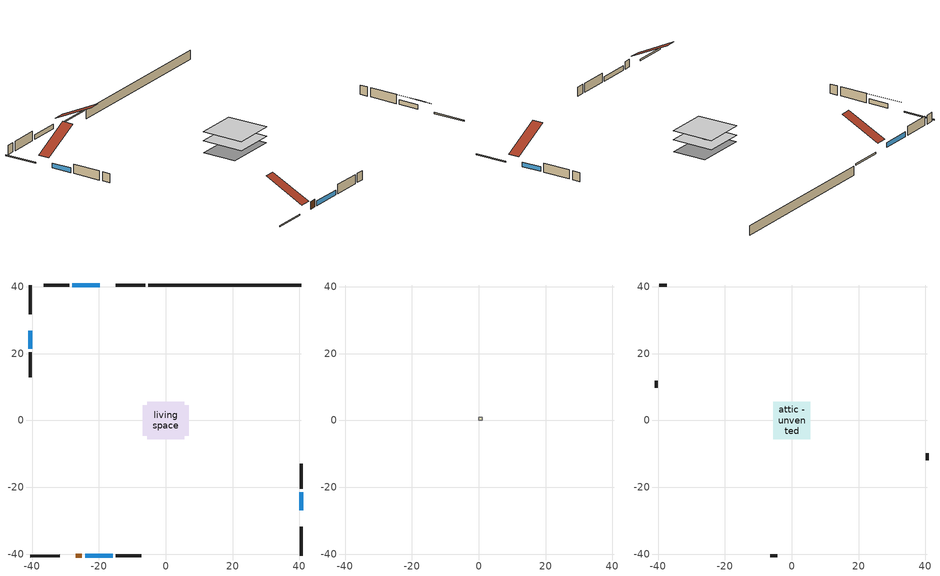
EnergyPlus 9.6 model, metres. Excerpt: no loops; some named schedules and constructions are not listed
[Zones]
living space
 floor adiabatic (AdiabaticFloorConstruction): -5.6,-5.6 -5.6,5.6 5.6,5.6 5.6,-5.6 z0.3
 floor foundation (Slab1 construction): -6.86,-4.57 -6.86,4.57 6.86,4.57 6.86,-4.57 z-2.13
 wall outside (RimJoist1 construction 1): -6.12,40.53 -14.93,40.53 z0.3:0.61
 wall outside (RimJoist1 construction 3): -40.53,-40.53 -31.72,-40.53 z0.3:0.61
 wall outside (RimJoist1 construction): -40.53,40.53 -40.53,31.72 z0.3:0.61
 wall outside (RimJoist1 construction 2): 40.53,-40.53 40.53,-31.72 z0.3:0.61
 wall outside (AdiabaticWallConstruction 1): -26.9,-40.53 -25.07,-40.53 z0.3:2.34
 wall outside (AdiabaticWallConstruction): -19.75,40.53 -27.98,40.53 / 40.53,-26.9 40.53,-21.41 / -24.14,-40.53 -15.91,-40.53 / -40.53,26.9 -40.53,21.41 z0.3:1.52
 wall outside (Wall1 construction): -28.91,40.53 -36.53,40.53 / -14.99,-40.53 -7.37,-40.53 / -40.53,20.49 -40.53,12.87 / 40.53,-20.49 40.53,-12.87 z0.3:2.74
 wall foundation (FoundationWall1 construction): 40.53,40.53 -5.19,40.53 z-2.13:0.3
 window (WindowConstruction): -19.75,40.53 -27.98,40.53 z0.3:1.52
 window (WindowConstruction 1): 40.53,-26.9 40.53,-21.41 z0.3:1.52
 window (WindowConstruction 2): -24.14,-40.53 -15.91,-40.53 z0.3:1.52
 window (WindowConstruction 3): -40.53,26.9 -40.53,21.41 z0.3:1.52
 door (Door): -26.9,-40.53 -25.07,-40.53 z0.3:2.34
 ceiling adiabatic (AdiabaticFloorConstruction 1): 5.6,-5.6 5.6,5.6 -5.6,5.6 -5.6,-5.6 z0.3
central ac and furnace airloop ret air zone
 floor adiabatic (AdiabaticConst): 0,0 0,1 1,1 1,0 z0
 wall adiabatic (AdiabaticConst): 0,1 0,0 1,0 1,1 0,1 z0:1
 ceiling adiabatic (AdiabaticConst): 1,0 1,1 0,1 0,0 z1
attic - unvented
 floor to living space (FrameFloor1 construction Reversed): -5.6,-5.6 -5.6,5.6 5.6,5.6 5.6,-5.6 z2.74
 wall outside (Wall2 construction): -37.46,40.53 -39.6,40.53 / -6.44,-40.53 -4.29,-40.53 / -40.53,11.94 -40.53,9.79 / 40.53,-11.94 40.53,-9.79 z0.3:2.74
 roof outside (Roof1 construction): -18.82,40.53,2.74 -18.82,29.94,8.04 -15.86,29.94,8.04 -15.86,40.53,2.74; -27.83,-40.53,2.74 -27.83,-29.94,8.04 -30.79,-29.94,8.04 -30.79,-40.53,2.74; -40.53,27.83,2.74 -29.94,27.83,8.04 -29.94,30.79,8.04 -40.53,30.79,2.74; 40.53,-27.83,2.74 29.94,-27.83,8.04 29.94,-30.79,8.04 40.53,-30.79,2.74
[Schedule:Day:Interval]
lighting schedule allday1: No, 01:00, 0.123751, 02:00, 0.0742506, 04:00, 0.0495004, 05:00, 0.0550333, 06:00, 0.151005, 07:00, 0.354518, 08:00, 0.448634, 09:00, 0.476771, 10:00, 0.490088, 11:00, 0.476763, 12:00, 0.458301, 13:00, 0.444976, 14:00, 0.441055, 15:00, 0.447927, 16:00, 0.48986, 17:00, 0.601585, 18:00, 0.797807, 19:00, 0.978646, 20:00, 0.990805, 21:00, 0.822578, 22:00, 0.620621, 23:00, 0.536431, 24:00, 0.249225
lighting schedule allday2: No, 01:00, 0.123751, 02:00, 0.0742506, 04:00, 0.0495004, 05:00, 0.0547503, 06:00, 0.149594, 07:00, 0.351204, 08:00, 0.44444, 09:00, 0.470027, 10:00, 0.480931, 11:00, 0.467731, 12:00, 0.449442, 13:00, 0.436241, 14:00, 0.432357, 15:00, 0.435458, 16:00, 0.457541, 17:00, 0.526174, 18:00, 0.674382, 19:00, 0.867815, 20:00, 0.979613, 21:00, 0.912905, 22:00, 0.727145, 23:00, 0.638088, 24:00, 0.249225
lighting schedule allday3: No, 01:00, 0.123751, 02:00, 0.0742506, 04:00, 0.0495004, 05:00, 0.0539769, 06:00, 0.145737, 07:00, 0.342151, 08:00, 0.432984, 09:00, 0.451822, 10:00, 0.456356, 11:00, 0.443495, 12:00, 0.425678, 13:00, 0.412817, 14:00, 0.409033, 15:00, 0.410444, 16:00, 0.422423, 17:00, 0.463778, 18:00, 0.567207, 19:00, 0.736351, 20:00, 0.89541, 21:00, 0.928337, 22:00, 0.807462, 23:00, 0.499769, 24:00, 0.249225
lighting schedule allday4: No, 01:00, 0.123751, 02:00, 0.0742506, 04:00, 0.0495004, 05:00, 0.0529206, 06:00, 0.14047, 07:00, 0.329784, 08:00, 0.417334, 09:00, 0.427474, 10:00, 0.423826, 11:00, 0.411431, 12:00, 0.394257, 13:00, 0.381861, 14:00, 0.378214, 15:00, 0.377995, 16:00, 0.379305, 17:00, 0.386076, 18:00, 0.412203, 19:00, 0.483741, 20:00, 0.618803, 21:00, 0.782651, 22:00, 0.880006, 23:00, 0.59731, 24:00, 0.249225
lighting schedule allday5: No, 01:00, 0.123751, 02:00, 0.0742506, 04:00, 0.0495004, 05:00, 0.0518642, 06:00, 0.135202, 07:00, 0.317417, 08:00, 0.401684, 09:00, 0.403727, 10:00, 0.392499, 11:00, 0.380568, 12:00, 0.364039, 13:00, 0.352108, 14:00, 0.348597, 15:00, 0.348344, 16:00, 0.349185, 17:00, 0.353494, 18:00, 0.37052, 19:00, 0.419884, 20:00, 0.522801, 21:00, 0.670504, 22:00, 0.799058, 23:00, 0.582332, 24:00, 0.249225
lighting schedule allday6: No, 01:00, 0.123751, 02:00, 0.0742506, 04:00, 0.0495004, 05:00, 0.0510908, 06:00, 0.131346, 07:00, 0.308364, 08:00, 0.390227, 09:00, 0.386724, 10:00, 0.370329, 11:00, 0.358738, 12:00, 0.34268, 13:00, 0.33109, 14:00, 0.327679, 15:00, 0.327431, 16:00, 0.328169, 17:00, 0.3317, 18:00, 0.345176, 19:00, 0.384002, 20:00, 0.467137, 21:00, 0.595227, 22:00, 0.726082, 23:00, 0.557461, 24:00, 0.249225
lighting schedule allday7: No, 01:00, 0.123751, 02:00, 0.0742506, 04:00, 0.0495004, 05:00, 0.0508078, 06:00, 0.129935, 07:00, 0.30505, 08:00, 0.386033, 09:00, 0.380581, 10:00, 0.362375, 11:00, 0.350909, 12:00, 0.335023, 13:00, 0.323557, 14:00, 0.320183, 15:00, 0.319942, 16:00, 0.320696, 17:00, 0.324296, 18:00, 0.337983, 19:00, 0.377272, 20:00, 0.461059, 21:00, 0.589559, 22:00, 0.71999, 23:00, 0.553959, 24:00, 0.249225
lighting schedule allday8: No, 01:00, 0.123751, 02:00, 0.0742506, 04:00, 0.0495004, 05:00, 0.0510908, 06:00, 0.131346, 07:00, 0.308364, 08:00, 0.390227, 09:00, 0.386724, 10:00, 0.370329, 11:00, 0.358738, 12:00, 0.34268, 13:00, 0.33109, 14:00, 0.327679, 15:00, 0.327463, 16:00, 0.328508, 17:00, 0.333671, 18:00, 0.353343, 19:00, 0.408235, 20:00, 0.517996, 21:00, 0.667796, 22:00, 0.788015, 23:00, 0.571055, 24:00, 0.249225
lighting schedule allday9: No, 01:00, 0.123751, 02:00, 0.0742506, 04:00, 0.0495004, 05:00, 0.0518642, 06:00, 0.135202, 07:00, 0.317417, 08:00, 0.401684, 09:00, 0.403727, 10:00, 0.392499, 11:00, 0.380568, 12:00, 0.364039, 13:00, 0.352108, 14:00, 0.348597, 15:00, 0.34858, 16:00, 0.351275, 17:00, 0.363405, 18:00, 0.404274, 19:00, 0.501103, 20:00, 0.656115, 21:00, 0.806081, 22:00, 0.850995, 23:00, 0.561051, 24:00, 0.249225
lighting schedule allday10: No, 01:00, 0.123751, 02:00, 0.0742506, 04:00, 0.0495004, 05:00, 0.0529206, 06:00, 0.14047, 07:00, 0.329784, 08:00, 0.417334, 09:00, 0.427474, 10:00, 0.423826, 11:00, 0.411431, 12:00, 0.394257, 13:00, 0.381861, 14:00, 0.378214, 15:00, 0.378919, 16:00, 0.386741, 17:00, 0.41682, 18:00, 0.500557, 19:00, 0.655466, 20:00, 0.829225, 21:00, 0.905334, 22:00, 0.820928, 23:00, 0.509707, 24:00, 0.249225
lighting schedule allday11: No, 01:00, 0.123751, 02:00, 0.0742506, 04:00, 0.0495004, 05:00, 0.0539769, 06:00, 0.145737, 07:00, 0.342151, 08:00, 0.432984, 09:00, 0.451822, 10:00, 0.456356, 11:00, 0.443495, 12:00, 0.425678, 13:00, 0.412817, 14:00, 0.409033, 15:00, 0.421324, 16:00, 0.481818, 17:00, 0.61218, 18:00, 0.804217, 19:00, 0.945912, 20:00, 0.918658, 21:00, 0.747013, 22:00, 0.56552, 23:00, 0.493046, 24:00, 0.249225
lighting schedule allday12: No, 01:00, 0.123751, 02:00, 0.0742506, 04:00, 0.0495004, 05:00, 0.0547503, 06:00, 0.149594, 07:00, 0.351204, 08:00, 0.44444, 09:00, 0.470027, 10:00, 0.480931, 11:00, 0.467731, 12:00, 0.449442, 13:00, 0.436241, 14:00, 0.432357, 15:00, 0.445561, 16:00, 0.513103, 17:00, 0.660674, 18:00, 0.869445, 19:00, 1, 20:00, 0.932675, 21:00, 0.731582, 22:00, 0.553643, 23:00, 0.488328, 24:00, 0.249225
Schedule Day 14; Schedule Day 7; Schedule Day 10; Schedule Day 9; Schedule Day 12; Schedule Day 15; Schedule Day 16; Schedule Day 3; Schedule Day 4: No, 24:00, 0
clothes dryer allday1: No, 01:00, 0.123457, 02:00, 0.0740741, 03:00, 0.0493827, 04:00, 0.0246914, 05:00, 0.0493827, 06:00, 0.0740741, 07:00, 0.197531, 08:00, 0.395062, 09:00, 0.592593, 10:00, 0.839506, 11:00, 0.962963, 12:00, 1, 13:00, 0.91358, 14:00, 0.82716, 15:00, 0.703704, 16:00, 0.753086, 17:00, 0.679012, 18:00, 0.666667, 20:00, 0.62963, 21:00, 0.641975, 22:00, 0.666667, 23:00, 0.54321, 24:00, 0.296296
cooking range allday1; cooking range allday12: No, 02:00, 0.0466667, 04:00, 0.0266667, 05:00, 0.0466667, 06:00, 0.0733333, 07:00, 0.166667, 08:00, 0.28, 09:00, 0.306667, 10:00, 0.32, 11:00, 0.28, 12:00, 0.333333, 13:00, 0.38, 14:00, 0.306667, 15:00, 0.38, 16:00, 0.293333, 17:00, 0.613333, 18:00, 1, 19:00, 0.78, 20:00, 0.4, 21:00, 0.233333, 22:00, 0.166667, 23:00, 0.106667, 24:00, 0.0733333
cooking range allday3; cooking range allday5: No, 02:00, 0.0421574, 04:00, 0.0240899, 05:00, 0.0421574, 06:00, 0.0662473, 07:00, 0.150562, 08:00, 0.252944, 09:00, 0.277034, 10:00, 0.289079, 11:00, 0.252944, 12:00, 0.301124, 13:00, 0.343282, 14:00, 0.277034, 15:00, 0.343282, 16:00, 0.264989, 17:00, 0.554069, 18:00, 0.903373, 19:00, 0.704631, 20:00, 0.361349, 21:00, 0.210787, 22:00, 0.150562, 23:00, 0.0963598, 24:00, 0.0662473
cooking range allday4: No, 02:00, 0.0419872, 04:00, 0.0239927, 05:00, 0.0419872, 06:00, 0.0659799, 07:00, 0.149954, 08:00, 0.251923, 09:00, 0.275916, 10:00, 0.287912, 11:00, 0.251923, 12:00, 0.299909, 13:00, 0.341896, 14:00, 0.275916, 15:00, 0.341896, 16:00, 0.26392, 17:00, 0.551832, 18:00, 0.899727, 19:00, 0.701787, 20:00, 0.359891, 21:00, 0.209936, 22:00, 0.149954, 23:00, 0.0959708, 24:00, 0.0659799
cooking range allday6; cooking range allday9: No, 02:00, 0.0378608, 04:00, 0.0216348, 05:00, 0.0378608, 06:00, 0.0594956, 07:00, 0.135217, 08:00, 0.227165, 09:00, 0.2488, 10:00, 0.259617, 11:00, 0.227165, 12:00, 0.270435, 13:00, 0.308295, 14:00, 0.2488, 15:00, 0.308295, 16:00, 0.237982, 17:00, 0.4976, 18:00, 0.811304, 19:00, 0.632817, 20:00, 0.324521, 21:00, 0.189304, 22:00, 0.135217, 23:00, 0.086539, 24:00, 0.0594956
cooking range allday7: No, 02:00, 0.0381161, 04:00, 0.0217806, 05:00, 0.0381161, 06:00, 0.0598967, 07:00, 0.136129, 08:00, 0.228696, 09:00, 0.250477, 10:00, 0.261367, 11:00, 0.228696, 12:00, 0.272258, 13:00, 0.310374, 14:00, 0.250477, 15:00, 0.310374, 16:00, 0.239587, 17:00, 0.500954, 18:00, 0.816773, 19:00, 0.637083, 20:00, 0.326709, 21:00, 0.19058, 22:00, 0.136129, 23:00, 0.0871225, 24:00, 0.0598967
cooking range allday10: No, 02:00, 0.0461562, 04:00, 0.026375, 05:00, 0.0461562, 06:00, 0.0725311, 07:00, 0.164844, 08:00, 0.276937, 09:00, 0.303312, 10:00, 0.3165, 11:00, 0.276937, 12:00, 0.329687, 13:00, 0.375843, 14:00, 0.303312, 15:00, 0.375843, 16:00, 0.290125, 17:00, 0.606624, 18:00, 0.989061, 19:00, 0.771468, 20:00, 0.395624, 21:00, 0.230781, 22:00, 0.164844, 23:00, 0.1055, 24:00, 0.0725311
fridge allday1; fridge allday12: No, 01:00, 0.610949, 02:00, 0.595675, 03:00, 0.580401, 04:00, 0.565128, 06:00, 0.549854, 07:00, 0.580401, 08:00, 0.610949, 10:00, 0.626223, 12:00, 0.610949, 15:00, 0.641496, 16:00, 0.626223, 17:00, 0.672044, 18:00, 0.733139, 19:00, 0.763686, 20:00, 0.733139, 21:00, 0.717865, 22:00, 0.702591, 23:00, 0.672044, 24:00, 0.626223
fridge allday2: No, 01:00, 0.609489, 02:00, 0.594252, 03:00, 0.579015, 04:00, 0.563777, 06:00, 0.54854, 07:00, 0.579015, 08:00, 0.609489, 10:00, 0.624726, 12:00, 0.609489, 15:00, 0.639964, 16:00, 0.624726, 17:00, 0.670438, 18:00, 0.731387, 19:00, 0.761861, 20:00, 0.731387, 21:00, 0.71615, 22:00, 0.700912, 23:00, 0.670438, 24:00, 0.624726
fridge allday3: No, 01:00, 0.791241, 02:00, 0.77146, 03:00, 0.751679, 04:00, 0.731898, 06:00, 0.712117, 07:00, 0.751679, 08:00, 0.791241, 10:00, 0.811022, 12:00, 0.791241, 15:00, 0.830803, 16:00, 0.811022, 17:00, 0.870365, 18:00, 0.949489, 19:00, 0.989051, 20:00, 0.949489, 21:00, 0.929708, 22:00, 0.909927, 23:00, 0.870365, 24:00, 0.811022
fridge allday6: No, 01:00, 0.8, 02:00, 0.78, 03:00, 0.76, 04:00, 0.74, 06:00, 0.72, 07:00, 0.76, 08:00, 0.8, 10:00, 0.82, 12:00, 0.8, 15:00, 0.84, 16:00, 0.82, 17:00, 0.88, 18:00, 0.96, 19:00, 1, 20:00, 0.96, 21:00, 0.94, 22:00, 0.92, 23:00, 0.88, 24:00, 0.82
fridge allday10: No, 01:00, 0.679562, 02:00, 0.662573, 03:00, 0.645584, 04:00, 0.628595, 06:00, 0.611606, 07:00, 0.645584, 08:00, 0.679562, 10:00, 0.696551, 12:00, 0.679562, 15:00, 0.71354, 16:00, 0.696551, 17:00, 0.747518, 18:00, 0.815474, 19:00, 0.849453, 20:00, 0.815474, 21:00, 0.798485, 22:00, 0.781496, 23:00, 0.747518, 24:00, 0.696551
fridge allday11: No, 01:00, 0.675182, 02:00, 0.658303, 03:00, 0.641423, 04:00, 0.624544, 06:00, 0.607664, 07:00, 0.641423, 08:00, 0.675182, 10:00, 0.692062, 12:00, 0.675182, 15:00, 0.708942, 16:00, 0.692062, 17:00, 0.742701, 18:00, 0.810219, 19:00, 0.843978, 20:00, 0.810219, 21:00, 0.793339, 22:00, 0.77646, 23:00, 0.742701, 24:00, 0.692062
misc plug loads schedule allday1; misc plug loads schedule allday12: No, 01:00, 0.655649, 02:00, 0.618183, 03:00, 0.599451, 04:00, 0.580718, 05:00, 0.599451, 06:00, 0.618183, 07:00, 0.693115, 08:00, 0.786779, 11:00, 0.805512, 12:00, 0.824245, 14:00, 0.842977, 15:00, 0.824245, 16:00, 0.86171, 17:00, 0.899176, 18:00, 0.974107, 19:00, 0.99284, 20:00, 0.936642, 21:00, 0.880443, 22:00, 0.842977, 23:00, 0.749313, 24:00, 0.674382
misc plug loads schedule allday2: No, 01:00, 0.660377, 02:00, 0.622642, 03:00, 0.603774, 04:00, 0.584906, 05:00, 0.603774, 06:00, 0.622642, 07:00, 0.698113, 08:00, 0.792453, 11:00, 0.811321, 12:00, 0.830189, 14:00, 0.849057, 15:00, 0.830189, 16:00, 0.867925, 17:00, 0.90566, 18:00, 0.981132, 19:00, 1, 20:00, 0.943396, 21:00, 0.886792, 22:00, 0.849057, 23:00, 0.754717, 24:00, 0.679245
misc plug loads schedule allday3; misc plug loads schedule allday5: No, 01:00, 0.521682, 02:00, 0.491872, 03:00, 0.476967, 04:00, 0.462062, 05:00, 0.476967, 06:00, 0.491872, 07:00, 0.551493, 08:00, 0.626019, 11:00, 0.640924, 12:00, 0.655829, 14:00, 0.670734, 15:00, 0.655829, 16:00, 0.68564, 17:00, 0.71545, 18:00, 0.775071, 19:00, 0.789976, 20:00, 0.745261, 21:00, 0.700545, 22:00, 0.670734, 23:00, 0.596208, 24:00, 0.536588
misc plug loads schedule allday4: No, 01:00, 0.519581, 02:00, 0.489891, 03:00, 0.475045, 04:00, 0.4602, 05:00, 0.475045, 06:00, 0.489891, 07:00, 0.549271, 08:00, 0.623497, 11:00, 0.638342, 12:00, 0.653187, 14:00, 0.668033, 15:00, 0.653187, 16:00, 0.682878, 17:00, 0.712568, 18:00, 0.771949, 19:00, 0.786794, 20:00, 0.742258, 21:00, 0.697723, 22:00, 0.668033, 23:00, 0.593807, 24:00, 0.534426
misc plug loads schedule allday6; misc plug loads schedule allday9: No, 01:00, 0.434473, 02:00, 0.409646, 03:00, 0.397232, 04:00, 0.384819, 05:00, 0.397232, 06:00, 0.409646, 07:00, 0.4593, 08:00, 0.521367, 11:00, 0.533781, 12:00, 0.546194, 14:00, 0.558608, 15:00, 0.546194, 16:00, 0.571021, 17:00, 0.595848, 18:00, 0.645502, 19:00, 0.657916, 20:00, 0.620675, 21:00, 0.583435, 22:00, 0.558608, 23:00, 0.49654, 24:00, 0.446886
misc plug loads schedule allday7: No, 01:00, 0.43132, 02:00, 0.406674, 03:00, 0.39435, 04:00, 0.382027, 05:00, 0.39435, 06:00, 0.406674, 07:00, 0.455967, 08:00, 0.517585, 11:00, 0.529908, 12:00, 0.542231, 14:00, 0.554555, 15:00, 0.542231, 16:00, 0.566878, 17:00, 0.591525, 18:00, 0.640819, 19:00, 0.653142, 20:00, 0.616172, 21:00, 0.579202, 22:00, 0.554555, 23:00, 0.492938, 24:00, 0.443644
misc plug loads schedule allday10: No, 01:00, 0.520106, 02:00, 0.490386, 03:00, 0.475526, 04:00, 0.460666, 05:00, 0.475526, 06:00, 0.490386, 07:00, 0.549827, 08:00, 0.624128, 11:00, 0.638988, 12:00, 0.653848, 14:00, 0.668708, 15:00, 0.653848, 16:00, 0.683568, 17:00, 0.713289, 18:00, 0.772729, 19:00, 0.787589, 20:00, 0.743009, 21:00, 0.698428, 22:00, 0.668708, 23:00, 0.594407, 24:00, 0.534966
misc plug loads schedule allday11: No, 01:00, 0.51853, 02:00, 0.4889, 03:00, 0.474085, 04:00, 0.45927, 05:00, 0.474085, 06:00, 0.4889, 07:00, 0.54816, 08:00, 0.622236, 11:00, 0.637051, 12:00, 0.651867, 14:00, 0.666682, 15:00, 0.651867, 16:00, 0.681497, 17:00, 0.711127, 18:00, 0.770388, 19:00, 0.785203, 20:00, 0.740757, 21:00, 0.696312, 22:00, 0.666682, 23:00, 0.592606, 24:00, 0.533345
misc tv schedule weekday1: No, 01:00, 0.101928, 02:00, 0.0495868, 03:00, 0.0247934, 04:00, 0.0192837, 05:00, 0.030303, 06:00, 0.0495868, 07:00, 0.0798898, 08:00, 0.110193, 09:00, 0.134986, 10:00, 0.15978, 11:00, 0.179063, 12:00, 0.198347, 13:00, 0.209366, 14:00, 0.236915, 15:00, 0.250689, 16:00, 0.280992, 17:00, 0.349862, 18:00, 0.429752, 19:00, 0.578512, 20:00, 0.809917, 21:00, 1, 22:00, 0.947658, 23:00, 0.573003, 24:00, 0.247934
exterior lighting schedule weekend11: No, 02:00, 0.343994, 04:00, 0.336516, 05:00, 0.343994, 06:00, 0.336516, 07:00, 0.329037, 08:00, 0.306603, 09:00, 0.269212, 10:00, 0.224344, 11:00, 0.179475, 12:00, 0.11965, 13:00, 0.0897375, 15:00, 0.0822593, 16:00, 0.0897375, 17:00, 0.142084, 18:00, 0.284169, 19:00, 0.35895, 20:00, 0.448687, 21:00, 0.620684, 22:00, 0.732856, 23:00, 0.63564, 24:00, 0.441209
exterior lighting schedule weekend12: No, 02:00, 0.434959, 04:00, 0.425503, 05:00, 0.434959, 06:00, 0.425503, 07:00, 0.416047, 08:00, 0.38768, 09:00, 0.340402, 10:00, 0.283669, 11:00, 0.226935, 12:00, 0.15129, 13:00, 0.113467, 15:00, 0.104012, 16:00, 0.113467, 17:00, 0.179657, 18:00, 0.359314, 19:00, 0.45387, 20:00, 0.567337, 21:00, 0.784816, 22:00, 0.926651, 23:00, 0.803728, 24:00, 0.557882
exterior lighting schedule weekend2: No, 02:00, 0.438095, 04:00, 0.428571, 05:00, 0.438095, 06:00, 0.428571, 07:00, 0.419048, 08:00, 0.390476, 09:00, 0.342857, 10:00, 0.285714, 11:00, 0.228571, 12:00, 0.152381, 13:00, 0.114286, 15:00, 0.104762, 16:00, 0.114286, 17:00, 0.180952, 18:00, 0.361905, 19:00, 0.457143, 20:00, 0.571429, 21:00, 0.790476, 22:00, 0.933333, 23:00, 0.809524, 24:00, 0.561905
exterior lighting schedule weekend3; exterior lighting schedule weekend5: No, 02:00, 0.346085, 04:00, 0.338561, 05:00, 0.346085, 06:00, 0.338561, 07:00, 0.331038, 08:00, 0.308467, 09:00, 0.270849, 10:00, 0.225707, 11:00, 0.180566, 12:00, 0.120377, 13:00, 0.090283, 15:00, 0.0827594, 16:00, 0.090283, 17:00, 0.142948, 18:00, 0.285896, 19:00, 0.361132, 20:00, 0.451415, 21:00, 0.624457, 22:00, 0.737311, 23:00, 0.639504, 24:00, 0.443891
exterior lighting schedule weekend4: No, 02:00, 0.344691, 04:00, 0.337197, 05:00, 0.344691, 06:00, 0.337197, 07:00, 0.329704, 08:00, 0.307224, 09:00, 0.269758, 10:00, 0.224798, 11:00, 0.179839, 12:00, 0.119892, 13:00, 0.0899193, 15:00, 0.082426, 16:00, 0.0899193, 17:00, 0.142372, 18:00, 0.284744, 19:00, 0.359677, 20:00, 0.449597, 21:00, 0.621942, 22:00, 0.734341, 23:00, 0.636928, 24:00, 0.442103
exterior lighting schedule weekend6; exterior lighting schedule weekend9: No, 02:00, 0.28823, 04:00, 0.281964, 05:00, 0.28823, 06:00, 0.281964, 07:00, 0.275698, 08:00, 0.2569, 09:00, 0.225571, 10:00, 0.187976, 11:00, 0.150381, 12:00, 0.100254, 13:00, 0.0751904, 15:00, 0.0689245, 16:00, 0.0751904, 17:00, 0.119051, 18:00, 0.238103, 19:00, 0.300761, 20:00, 0.375952, 21:00, 0.520067, 22:00, 0.614055, 23:00, 0.532598, 24:00, 0.369686
exterior lighting schedule weekend7: No, 02:00, 0.286139, 04:00, 0.279918, 05:00, 0.286139, 06:00, 0.279918, 07:00, 0.273698, 08:00, 0.255037, 09:00, 0.223935, 10:00, 0.186612, 11:00, 0.14929, 12:00, 0.0995265, 13:00, 0.0746448, 15:00, 0.0684244, 16:00, 0.0746448, 17:00, 0.118188, 18:00, 0.236375, 19:00, 0.298579, 20:00, 0.373224, 21:00, 0.516294, 22:00, 0.6096, 23:00, 0.528734, 24:00, 0.367004
natural vent avail schedule day: No, 24:00, 1
trans schedule winter=0.85 summer=0.7 allday1; trans schedule winter=0.85 summer=0.7 allday11: No, 24:00, 0.85
trans schedule winter=0.85 summer=0.7 allday5: No, 24:00, 0.7
[Schedule:Week:Daily]
lighting schedule Week Rule - Jan28-Feb3: lighting schedule allday1, lighting schedule allday1, lighting schedule allday1, lighting schedule allday1, lighting schedule allday2, lighting schedule allday2, lighting schedule allday2, Schedule Day 14, Schedule Day 14, Schedule Day 14, Schedule Day 14, Schedule Day 14
lighting schedule Week Rule - Feb4-Feb24: lighting schedule allday2, lighting schedule allday2, lighting schedule allday2, lighting schedule allday2, lighting schedule allday2, lighting schedule allday2, lighting schedule allday2, Schedule Day 14, Schedule Day 14, Schedule Day 14, Schedule Day 14, Schedule Day 14
lighting schedule Week Rule - Feb25-Mar3: lighting schedule allday2, lighting schedule allday2, lighting schedule allday2, lighting schedule allday2, lighting schedule allday3, lighting schedule allday3, lighting schedule allday3, Schedule Day 14, Schedule Day 14, Schedule Day 14, Schedule Day 14, Schedule Day 14
lighting schedule Week Rule - Mar4-Mar31: lighting schedule allday3, lighting schedule allday3, lighting schedule allday3, lighting schedule allday3, lighting schedule allday3, lighting schedule allday3, lighting schedule allday3, Schedule Day 14, Schedule Day 14, Schedule Day 14, Schedule Day 14, Schedule Day 14
lighting schedule Week Rule - Apr1-Apr28: lighting schedule allday4, lighting schedule allday4, lighting schedule allday4, lighting schedule allday4, lighting schedule allday4, lighting schedule allday4, lighting schedule allday4, Schedule Day 14, Schedule Day 14, Schedule Day 14, Schedule Day 14, Schedule Day 14
lighting schedule Week Rule - Apr29-May5: lighting schedule allday4, lighting schedule allday4, lighting schedule allday5, lighting schedule allday5, lighting schedule allday5, lighting schedule allday5, lighting schedule allday5, Schedule Day 14, Schedule Day 14, Schedule Day 14, Schedule Day 14, Schedule Day 14
lighting schedule Week Rule - May6-May26: lighting schedule allday5, lighting schedule allday5, lighting schedule allday5, lighting schedule allday5, lighting schedule allday5, lighting schedule allday5, lighting schedule allday5, Schedule Day 14, Schedule Day 14, Schedule Day 14, Schedule Day 14, Schedule Day 14
lighting schedule Week Rule - May27-Jun2: lighting schedule allday5, lighting schedule allday5, lighting schedule allday5, lighting schedule allday5, lighting schedule allday5, lighting schedule allday6, lighting schedule allday6, Schedule Day 14, Schedule Day 14, Schedule Day 14, Schedule Day 14, Schedule Day 14
lighting schedule Week Rule - Jun3-Jun30: lighting schedule allday6, lighting schedule allday6, lighting schedule allday6, lighting schedule allday6, lighting schedule allday6, lighting schedule allday6, lighting schedule allday6, Schedule Day 14, Schedule Day 14, Schedule Day 14, Schedule Day 14, Schedule Day 14
lighting schedule Week Rule - Jul1-Jul28: lighting schedule allday7, lighting schedule allday7, lighting schedule allday7, lighting schedule allday7, lighting schedule allday7, lighting schedule allday7, lighting schedule allday7, Schedule Day 14, Schedule Day 14, Schedule Day 14, Schedule Day 14, Schedule Day 14
lighting schedule Week Rule - Jul29-Aug4: lighting schedule allday7, lighting schedule allday7, lighting schedule allday7, lighting schedule allday8, lighting schedule allday8, lighting schedule allday8, lighting schedule allday8, Schedule Day 14, Schedule Day 14, Schedule Day 14, Schedule Day 14, Schedule Day 14
lighting schedule Week Rule - Aug5-Aug25: lighting schedule allday8, lighting schedule allday8, lighting schedule allday8, lighting schedule allday8, lighting schedule allday8, lighting schedule allday8, lighting schedule allday8, Schedule Day 14, Schedule Day 14, Schedule Day 14, Schedule Day 14, Schedule Day 14
lighting schedule Week Rule - Aug26-Sep1: lighting schedule allday8, lighting schedule allday8, lighting schedule allday8, lighting schedule allday8, lighting schedule allday8, lighting schedule allday8, lighting schedule allday9, Schedule Day 14, Schedule Day 14, Schedule Day 14, Schedule Day 14, Schedule Day 14
lighting schedule Week Rule - Sep2-Sep29: lighting schedule allday9, lighting schedule allday9, lighting schedule allday9, lighting schedule allday9, lighting schedule allday9, lighting schedule allday9, lighting schedule allday9, Schedule Day 14, Schedule Day 14, Schedule Day 14, Schedule Day 14, Schedule Day 14
lighting schedule Week Rule - Sep30-Oct6: lighting schedule allday9, lighting schedule allday10, lighting schedule allday10, lighting schedule allday10, lighting schedule allday10, lighting schedule allday10, lighting schedule allday10, Schedule Day 14, Schedule Day 14, Schedule Day 14, Schedule Day 14, Schedule Day 14
lighting schedule Week Rule - Oct7-Oct27: lighting schedule allday10, lighting schedule allday10, lighting schedule allday10, lighting schedule allday10, lighting schedule allday10, lighting schedule allday10, lighting schedule allday10, Schedule Day 14, Schedule Day 14, Schedule Day 14, Schedule Day 14, Schedule Day 14
lighting schedule Week Rule - Oct28-Nov3: lighting schedule allday10, lighting schedule allday10, lighting schedule allday10, lighting schedule allday10, lighting schedule allday11, lighting schedule allday11, lighting schedule allday11, Schedule Day 14, Schedule Day 14, Schedule Day 14, Schedule Day 14, Schedule Day 14
lighting schedule Week Rule - Nov4-Nov24: lighting schedule allday11, lighting schedule allday11, lighting schedule allday11, lighting schedule allday11, lighting schedule allday11, lighting schedule allday11, lighting schedule allday11, Schedule Day 14, Schedule Day 14, Schedule Day 14, Schedule Day 14, Schedule Day 14
lighting schedule Week Rule - Nov25-Dec1: lighting schedule allday11, lighting schedule allday11, lighting schedule allday11, lighting schedule allday11, lighting schedule allday11, lighting schedule allday11, lighting schedule allday12, Schedule Day 14, Schedule Day 14, Schedule Day 14, Schedule Day 14, Schedule Day 14
lighting schedule Week Rule - Dec2-Dec31: lighting schedule allday12, lighting schedule allday12, lighting schedule allday12, lighting schedule allday12, lighting schedule allday12, lighting schedule allday12, lighting schedule allday12, Schedule Day 14, Schedule Day 14, Schedule Day 14, Schedule Day 14, Schedule Day 14
clothes dryer Week Rule - Jan1-Dec31: clothes dryer allday1, clothes dryer allday1, clothes dryer allday1, clothes dryer allday1, clothes dryer allday1, clothes dryer allday1, clothes dryer allday1, Schedule Day 7, Schedule Day 7, Schedule Day 7, Schedule Day 7, Schedule Day 7
cooking range Week Rule - Jan1-Feb24: cooking range allday1, cooking range allday1, cooking range allday1, cooking range allday1, cooking range allday1, cooking range allday1, cooking range allday1, Schedule Day 10, Schedule Day 10, Schedule Day 10, Schedule Day 10, Schedule Day 10
cooking range Week Rule - Feb25-Mar3: cooking range allday1, cooking range allday1, cooking range allday1, cooking range allday1, cooking range allday3, cooking range allday3, cooking range allday3, Schedule Day 10, Schedule Day 10, Schedule Day 10, Schedule Day 10, Schedule Day 10
cooking range Week Rule - Mar4-Mar31: cooking range allday3, cooking range allday3, cooking range allday3, cooking range allday3, cooking range allday3, cooking range allday3, cooking range allday3, Schedule Day 10, Schedule Day 10, Schedule Day 10, Schedule Day 10, Schedule Day 10
cooking range Week Rule - Apr1-Apr28: cooking range allday4, cooking range allday4, cooking range allday4, cooking range allday4, cooking range allday4, cooking range allday4, cooking range allday4, Schedule Day 10, Schedule Day 10, Schedule Day 10, Schedule Day 10, Schedule Day 10
cooking range Week Rule - Apr29-May5: cooking range allday4, cooking range allday4, cooking range allday5, cooking range allday5, cooking range allday5, cooking range allday5, cooking range allday5, Schedule Day 10, Schedule Day 10, Schedule Day 10, Schedule Day 10, Schedule Day 10
cooking range Week Rule - May6-May26: cooking range allday5, cooking range allday5, cooking range allday5, cooking range allday5, cooking range allday5, cooking range allday5, cooking range allday5, Schedule Day 10, Schedule Day 10, Schedule Day 10, Schedule Day 10, Schedule Day 10
cooking range Week Rule - May27-Jun2: cooking range allday5, cooking range allday5, cooking range allday5, cooking range allday5, cooking range allday5, cooking range allday6, cooking range allday6, Schedule Day 10, Schedule Day 10, Schedule Day 10, Schedule Day 10, Schedule Day 10
cooking range Week Rule - Jun3-Jun30: cooking range allday6, cooking range allday6, cooking range allday6, cooking range allday6, cooking range allday6, cooking range allday6, cooking range allday6, Schedule Day 10, Schedule Day 10, Schedule Day 10, Schedule Day 10, Schedule Day 10
cooking range Week Rule - Jul1-Aug25: cooking range allday7, cooking range allday7, cooking range allday7, cooking range allday7, cooking range allday7, cooking range allday7, cooking range allday7, Schedule Day 10, Schedule Day 10, Schedule Day 10, Schedule Day 10, Schedule Day 10
cooking range Week Rule - Aug26-Sep1: cooking range allday7, cooking range allday7, cooking range allday7, cooking range allday7, cooking range allday7, cooking range allday7, cooking range allday9, Schedule Day 10, Schedule Day 10, Schedule Day 10, Schedule Day 10, Schedule Day 10
cooking range Week Rule - Sep2-Sep29: cooking range allday9, cooking range allday9, cooking range allday9, cooking range allday9, cooking range allday9, cooking range allday9, cooking range allday9, Schedule Day 10, Schedule Day 10, Schedule Day 10, Schedule Day 10, Schedule Day 10
cooking range Week Rule - Sep30-Oct6: cooking range allday9, cooking range allday10, cooking range allday10, cooking range allday10, cooking range allday10, cooking range allday10, cooking range allday10, Schedule Day 10, Schedule Day 10, Schedule Day 10, Schedule Day 10, Schedule Day 10
cooking range Week Rule - Oct7-Nov24: cooking range allday10, cooking range allday10, cooking range allday10, cooking range allday10, cooking range allday10, cooking range allday10, cooking range allday10, Schedule Day 10, Schedule Day 10, Schedule Day 10, Schedule Day 10, Schedule Day 10
cooking range Week Rule - Nov25-Dec1: cooking range allday10, cooking range allday10, cooking range allday10, cooking range allday10, cooking range allday10, cooking range allday10, cooking range allday12, Schedule Day 10, Schedule Day 10, Schedule Day 10, Schedule Day 10, Schedule Day 10
cooking range Week Rule - Dec2-Dec31: cooking range allday12, cooking range allday12, cooking range allday12, cooking range allday12, cooking range allday12, cooking range allday12, cooking range allday12, Schedule Day 10, Schedule Day 10, Schedule Day 10, Schedule Day 10, Schedule Day 10
fridge Week Rule - Jan1-Jan27: fridge allday1, fridge allday1, fridge allday1, fridge allday1, fridge allday1, fridge allday1, fridge allday1, Schedule Day 9, Schedule Day 9, Schedule Day 9, Schedule Day 9, Schedule Day 9
fridge Week Rule - Jan28-Feb3: fridge allday1, fridge allday1, fridge allday1, fridge allday1, fridge allday2, fridge allday2, fridge allday2, Schedule Day 9, Schedule Day 9, Schedule Day 9, Schedule Day 9, Schedule Day 9
fridge Week Rule - Feb4-Feb24: fridge allday2, fridge allday2, fridge allday2, fridge allday2, fridge allday2, fridge allday2, fridge allday2, Schedule Day 9, Schedule Day 9, Schedule Day 9, Schedule Day 9, Schedule Day 9
fridge Week Rule - Feb25-Mar3: fridge allday2, fridge allday2, fridge allday2, fridge allday2, fridge allday3, fridge allday3, fridge allday3, Schedule Day 9, Schedule Day 9, Schedule Day 9, Schedule Day 9, Schedule Day 9
fridge Week Rule - Mar4-May26: fridge allday3, fridge allday3, fridge allday3, fridge allday3, fridge allday3, fridge allday3, fridge allday3, Schedule Day 9, Schedule Day 9, Schedule Day 9, Schedule Day 9, Schedule Day 9
fridge Week Rule - May27-Jun2: fridge allday3, fridge allday3, fridge allday3, fridge allday3, fridge allday3, fridge allday6, fridge allday6, Schedule Day 9, Schedule Day 9, Schedule Day 9, Schedule Day 9, Schedule Day 9
fridge Week Rule - Jun3-Sep29: fridge allday6, fridge allday6, fridge allday6, fridge allday6, fridge allday6, fridge allday6, fridge allday6, Schedule Day 9, Schedule Day 9, Schedule Day 9, Schedule Day 9, Schedule Day 9
fridge Week Rule - Sep30-Oct6: fridge allday6, fridge allday10, fridge allday10, fridge allday10, fridge allday10, fridge allday10, fridge allday10, Schedule Day 9, Schedule Day 9, Schedule Day 9, Schedule Day 9, Schedule Day 9
fridge Week Rule - Oct7-Oct27: fridge allday10, fridge allday10, fridge allday10, fridge allday10, fridge allday10, fridge allday10, fridge allday10, Schedule Day 9, Schedule Day 9, Schedule Day 9, Schedule Day 9, Schedule Day 9
fridge Week Rule - Oct28-Nov3: fridge allday10, fridge allday10, fridge allday10, fridge allday10, fridge allday11, fridge allday11, fridge allday11, Schedule Day 9, Schedule Day 9, Schedule Day 9, Schedule Day 9, Schedule Day 9
fridge Week Rule - Nov4-Nov24: fridge allday11, fridge allday11, fridge allday11, fridge allday11, fridge allday11, fridge allday11, fridge allday11, Schedule Day 9, Schedule Day 9, Schedule Day 9, Schedule Day 9, Schedule Day 9
fridge Week Rule - Nov25-Dec1: fridge allday11, fridge allday11, fridge allday11, fridge allday11, fridge allday11, fridge allday11, fridge allday12, Schedule Day 9, Schedule Day 9, Schedule Day 9, Schedule Day 9, Schedule Day 9
fridge Week Rule - Dec2-Dec31: fridge allday12, fridge allday12, fridge allday12, fridge allday12, fridge allday12, fridge allday12, fridge allday12, Schedule Day 9, Schedule Day 9, Schedule Day 9, Schedule Day 9, Schedule Day 9
misc plug loads schedule Week Rule - Jan1-Jan27: misc plug loads schedule allday1, misc plug loads schedule allday1, misc plug loads schedule allday1, misc plug loads schedule allday1, misc plug loads schedule allday1, misc plug loads schedule allday1, misc plug loads schedule allday1, Schedule Day 12, Schedule Day 12, Schedule Day 12, Schedule Day 12, Schedule Day 12
misc plug loads schedule Week Rule - Jan28-Feb3: misc plug loads schedule allday1, misc plug loads schedule allday1, misc plug loads schedule allday1, misc plug loads schedule allday1, misc plug loads schedule allday2, misc plug loads schedule allday2, misc plug loads schedule allday2, Schedule Day 12, Schedule Day 12, Schedule Day 12, Schedule Day 12, Schedule Day 12
misc plug loads schedule Week Rule - Feb4-Feb24: misc plug loads schedule allday2, misc plug loads schedule allday2, misc plug loads schedule allday2, misc plug loads schedule allday2, misc plug loads schedule allday2, misc plug loads schedule allday2, misc plug loads schedule allday2, Schedule Day 12, Schedule Day 12, Schedule Day 12, Schedule Day 12, Schedule Day 12
misc plug loads schedule Week Rule - Feb25-Mar3: misc plug loads schedule allday2, misc plug loads schedule allday2, misc plug loads schedule allday2, misc plug loads schedule allday2, misc plug loads schedule allday3, misc plug loads schedule allday3, misc plug loads schedule allday3, Schedule Day 12, Schedule Day 12, Schedule Day 12, Schedule Day 12, Schedule Day 12
misc plug loads schedule Week Rule - Mar4-Mar31: misc plug loads schedule allday3, misc plug loads schedule allday3, misc plug loads schedule allday3, misc plug loads schedule allday3, misc plug loads schedule allday3, misc plug loads schedule allday3, misc plug loads schedule allday3, Schedule Day 12, Schedule Day 12, Schedule Day 12, Schedule Day 12, Schedule Day 12
misc plug loads schedule Week Rule - Apr1-Apr28: misc plug loads schedule allday4, misc plug loads schedule allday4, misc plug loads schedule allday4, misc plug loads schedule allday4, misc plug loads schedule allday4, misc plug loads schedule allday4, misc plug loads schedule allday4, Schedule Day 12, Schedule Day 12, Schedule Day 12, Schedule Day 12, Schedule Day 12
misc plug loads schedule Week Rule - Apr29-May5: misc plug loads schedule allday4, misc plug loads schedule allday4, misc plug loads schedule allday5, misc plug loads schedule allday5, misc plug loads schedule allday5, misc plug loads schedule allday5, misc plug loads schedule allday5, Schedule Day 12, Schedule Day 12, Schedule Day 12, Schedule Day 12, Schedule Day 12
misc plug loads schedule Week Rule - May6-May26: misc plug loads schedule allday5, misc plug loads schedule allday5, misc plug loads schedule allday5, misc plug loads schedule allday5, misc plug loads schedule allday5, misc plug loads schedule allday5, misc plug loads schedule allday5, Schedule Day 12, Schedule Day 12, Schedule Day 12, Schedule Day 12, Schedule Day 12
misc plug loads schedule Week Rule - May27-Jun2: misc plug loads schedule allday5, misc plug loads schedule allday5, misc plug loads schedule allday5, misc plug loads schedule allday5, misc plug loads schedule allday5, misc plug loads schedule allday6, misc plug loads schedule allday6, Schedule Day 12, Schedule Day 12, Schedule Day 12, Schedule Day 12, Schedule Day 12
misc plug loads schedule Week Rule - Jun3-Jun30: misc plug loads schedule allday6, misc plug loads schedule allday6, misc plug loads schedule allday6, misc plug loads schedule allday6, misc plug loads schedule allday6, misc plug loads schedule allday6, misc plug loads schedule allday6, Schedule Day 12, Schedule Day 12, Schedule Day 12, Schedule Day 12, Schedule Day 12
misc plug loads schedule Week Rule - Jul1-Aug25: misc plug loads schedule allday7, misc plug loads schedule allday7, misc plug loads schedule allday7, misc plug loads schedule allday7, misc plug loads schedule allday7, misc plug loads schedule allday7, misc plug loads schedule allday7, Schedule Day 12, Schedule Day 12, Schedule Day 12, Schedule Day 12, Schedule Day 12
misc plug loads schedule Week Rule - Aug26-Sep1: misc plug loads schedule allday7, misc plug loads schedule allday7, misc plug loads schedule allday7, misc plug loads schedule allday7, misc plug loads schedule allday7, misc plug loads schedule allday7, misc plug loads schedule allday9, Schedule Day 12, Schedule Day 12, Schedule Day 12, Schedule Day 12, Schedule Day 12
misc plug loads schedule Week Rule - Sep2-Sep29: misc plug loads schedule allday9, misc plug loads schedule allday9, misc plug loads schedule allday9, misc plug loads schedule allday9, misc plug loads schedule allday9, misc plug loads schedule allday9, misc plug loads schedule allday9, Schedule Day 12, Schedule Day 12, Schedule Day 12, Schedule Day 12, Schedule Day 12
misc plug loads schedule Week Rule - Sep30-Oct6: misc plug loads schedule allday9, misc plug loads schedule allday10, misc plug loads schedule allday10, misc plug loads schedule allday10, misc plug loads schedule allday10, misc plug loads schedule allday10, misc plug loads schedule allday10, Schedule Day 12, Schedule Day 12, Schedule Day 12, Schedule Day 12, Schedule Day 12
misc plug loads schedule Week Rule - Oct7-Oct27: misc plug loads schedule allday10, misc plug loads schedule allday10, misc plug loads schedule allday10, misc plug loads schedule allday10, misc plug loads schedule allday10, misc plug loads schedule allday10, misc plug loads schedule allday10, Schedule Day 12, Schedule Day 12, Schedule Day 12, Schedule Day 12, Schedule Day 12
misc plug loads schedule Week Rule - Oct28-Nov3: misc plug loads schedule allday10, misc plug loads schedule allday10, misc plug loads schedule allday10, misc plug loads schedule allday10, misc plug loads schedule allday11, misc plug loads schedule allday11, misc plug loads schedule allday11, Schedule Day 12, Schedule Day 12, Schedule Day 12, Schedule Day 12, Schedule Day 12
misc plug loads schedule Week Rule - Nov4-Nov24: misc plug loads schedule allday11, misc plug loads schedule allday11, misc plug loads schedule allday11, misc plug loads schedule allday11, misc plug loads schedule allday11, misc plug loads schedule allday11, misc plug loads schedule allday11, Schedule Day 12, Schedule Day 12, Schedule Day 12, Schedule Day 12, Schedule Day 12
misc plug loads schedule Week Rule - Nov25-Dec1: misc plug loads schedule allday11, misc plug loads schedule allday11, misc plug loads schedule allday11, misc plug loads schedule allday11, misc plug loads schedule allday11, misc plug loads schedule allday11, misc plug loads schedule allday12, Schedule Day 12, Schedule Day 12, Schedule Day 12, Schedule Day 12, Schedule Day 12
misc plug loads schedule Week Rule - Dec2-Dec31: misc plug loads schedule allday12, misc plug loads schedule allday12, misc plug loads schedule allday12, misc plug loads schedule allday12, misc plug loads schedule allday12, misc plug loads schedule allday12, misc plug loads schedule allday12, Schedule Day 12, Schedule Day 12, Schedule Day 12, Schedule Day 12, Schedule Day 12
misc tv schedule Week Rule - Jan1-Jan6: misc tv schedule weekday1, misc tv schedule weekday1, misc tv schedule weekday1, misc tv schedule weekday1, misc tv schedule weekday1, misc tv schedule weekday1, misc tv schedule weekend1, Schedule Day 13, Schedule Day 13, Schedule Day 13, Schedule Day 13, Schedule Day 13
misc tv schedule Week Rule - Jan7-Jan27: misc tv schedule weekend1, misc tv schedule weekday1, misc tv schedule weekday1, misc tv schedule weekday1, misc tv schedule weekday1, misc tv schedule weekday1, misc tv schedule weekend1, Schedule Day 13, Schedule Day 13, Schedule Day 13, Schedule Day 13, Schedule Day 13
misc tv schedule Week Rule - Jan28-Feb3: misc tv schedule weekend1, misc tv schedule weekday1, misc tv schedule weekday1, misc tv schedule weekday1, misc tv schedule weekday2, misc tv schedule weekday2, misc tv schedule weekend2, Schedule Day 13, Schedule Day 13, Schedule Day 13, Schedule Day 13, Schedule Day 13
misc tv schedule Week Rule - Feb4-Feb24: misc tv schedule weekend2, misc tv schedule weekday2, misc tv schedule weekday2, misc tv schedule weekday2, misc tv schedule weekday2, misc tv schedule weekday2, misc tv schedule weekend2, Schedule Day 13, Schedule Day 13, Schedule Day 13, Schedule Day 13, Schedule Day 13
misc tv schedule Week Rule - Feb25-Mar3: misc tv schedule weekend2, misc tv schedule weekday2, misc tv schedule weekday2, misc tv schedule weekday2, misc tv schedule weekday3, misc tv schedule weekday3, misc tv schedule weekend3, Schedule Day 13, Schedule Day 13, Schedule Day 13, Schedule Day 13, Schedule Day 13
misc tv schedule Week Rule - Mar4-Mar31: misc tv schedule weekend3, misc tv schedule weekday3, misc tv schedule weekday3, misc tv schedule weekday3, misc tv schedule weekday3, misc tv schedule weekday3, misc tv schedule weekend3, Schedule Day 13, Schedule Day 13, Schedule Day 13, Schedule Day 13, Schedule Day 13
misc tv schedule Week Rule - Apr1-Apr28: misc tv schedule weekend4, misc tv schedule weekday4, misc tv schedule weekday4, misc tv schedule weekday4, misc tv schedule weekday4, misc tv schedule weekday4, misc tv schedule weekend4, Schedule Day 13, Schedule Day 13, Schedule Day 13, Schedule Day 13, Schedule Day 13
misc tv schedule Week Rule - Apr29-May5: misc tv schedule weekend4, misc tv schedule weekday4, misc tv schedule weekday5, misc tv schedule weekday5, misc tv schedule weekday5, misc tv schedule weekday5, misc tv schedule weekend5, Schedule Day 13, Schedule Day 13, Schedule Day 13, Schedule Day 13, Schedule Day 13
misc tv schedule Week Rule - May6-May26: misc tv schedule weekend5, misc tv schedule weekday5, misc tv schedule weekday5, misc tv schedule weekday5, misc tv schedule weekday5, misc tv schedule weekday5, misc tv schedule weekend5, Schedule Day 13, Schedule Day 13, Schedule Day 13, Schedule Day 13, Schedule Day 13
misc tv schedule Week Rule - May27-Jun2: misc tv schedule weekend5, misc tv schedule weekday5, misc tv schedule weekday5, misc tv schedule weekday5, misc tv schedule weekday5, misc tv schedule weekday6, misc tv schedule weekend6, Schedule Day 13, Schedule Day 13, Schedule Day 13, Schedule Day 13, Schedule Day 13
misc tv schedule Week Rule - Jun3-Jun30: misc tv schedule weekend6, misc tv schedule weekday6, misc tv schedule weekday6, misc tv schedule weekday6, misc tv schedule weekday6, misc tv schedule weekday6, misc tv schedule weekend6, Schedule Day 13, Schedule Day 13, Schedule Day 13, Schedule Day 13, Schedule Day 13
misc tv schedule Week Rule - Jul1-Jul28: misc tv schedule weekend7, misc tv schedule weekday7, misc tv schedule weekday7, misc tv schedule weekday7, misc tv schedule weekday7, misc tv schedule weekday7, misc tv schedule weekend7, Schedule Day 13, Schedule Day 13, Schedule Day 13, Schedule Day 13, Schedule Day 13
misc tv schedule Week Rule - Jul29-Aug4: misc tv schedule weekend7, misc tv schedule weekday7, misc tv schedule weekday7, misc tv schedule weekday8, misc tv schedule weekday8, misc tv schedule weekday8, misc tv schedule weekend8, Schedule Day 13, Schedule Day 13, Schedule Day 13, Schedule Day 13, Schedule Day 13
misc tv schedule Week Rule - Aug5-Aug25: misc tv schedule weekend8, misc tv schedule weekday8, misc tv schedule weekday8, misc tv schedule weekday8, misc tv schedule weekday8, misc tv schedule weekday8, misc tv schedule weekend8, Schedule Day 13, Schedule Day 13, Schedule Day 13, Schedule Day 13, Schedule Day 13
misc tv schedule Week Rule - Aug26-Sep1: misc tv schedule weekend8, misc tv schedule weekday8, misc tv schedule weekday8, misc tv schedule weekday8, misc tv schedule weekday8, misc tv schedule weekday8, misc tv schedule weekend9, Schedule Day 13, Schedule Day 13, Schedule Day 13, Schedule Day 13, Schedule Day 13
misc tv schedule Week Rule - Sep2-Sep29: misc tv schedule weekend9, misc tv schedule weekday9, misc tv schedule weekday9, misc tv schedule weekday9, misc tv schedule weekday9, misc tv schedule weekday9, misc tv schedule weekend9, Schedule Day 13, Schedule Day 13, Schedule Day 13, Schedule Day 13, Schedule Day 13
misc tv schedule Week Rule - Sep30-Oct6: misc tv schedule weekend9, misc tv schedule weekday10, misc tv schedule weekday10, misc tv schedule weekday10, misc tv schedule weekday10, misc tv schedule weekday10, misc tv schedule weekend10, Schedule Day 13, Schedule Day 13, Schedule Day 13, Schedule Day 13, Schedule Day 13
misc tv schedule Week Rule - Oct7-Oct27: misc tv schedule weekend10, misc tv schedule weekday10, misc tv schedule weekday10, misc tv schedule weekday10, misc tv schedule weekday10, misc tv schedule weekday10, misc tv schedule weekend10, Schedule Day 13, Schedule Day 13, Schedule Day 13, Schedule Day 13, Schedule Day 13
misc tv schedule Week Rule - Oct28-Nov3: misc tv schedule weekend10, misc tv schedule weekday10, misc tv schedule weekday10, misc tv schedule weekday10, misc tv schedule weekday11, misc tv schedule weekday11, misc tv schedule weekend11, Schedule Day 13, Schedule Day 13, Schedule Day 13, Schedule Day 13, Schedule Day 13
misc tv schedule Week Rule - Nov4-Nov24: misc tv schedule weekend11, misc tv schedule weekday11, misc tv schedule weekday11, misc tv schedule weekday11, misc tv schedule weekday11, misc tv schedule weekday11, misc tv schedule weekend11, Schedule Day 13, Schedule Day 13, Schedule Day 13, Schedule Day 13, Schedule Day 13
misc tv schedule Week Rule - Nov25-Dec1: misc tv schedule weekend11, misc tv schedule weekday11, misc tv schedule weekday11, misc tv schedule weekday11, misc tv schedule weekday11, misc tv schedule weekday11, misc tv schedule weekend12, Schedule Day 13, Schedule Day 13, Schedule Day 13, Schedule Day 13, Schedule Day 13
misc tv schedule Week Rule - Dec2-Dec31: misc tv schedule weekend12, misc tv schedule weekday12, misc tv schedule weekday12, misc tv schedule weekday12, misc tv schedule weekday12, misc tv schedule weekday12, misc tv schedule weekend12, Schedule Day 13, Schedule Day 13, Schedule Day 13, Schedule Day 13, Schedule Day 13
cooling season schedule Week Rule - Jan1-Apr28: cooling season schedule allday1, cooling season schedule allday1, cooling season schedule allday1, cooling season schedule allday1, cooling season schedule allday1, cooling season schedule allday1, cooling season schedule allday1, Schedule Day 3, Schedule Day 3, Schedule Day 3, Schedule Day 3, Schedule Day 3
cooling season schedule Week Rule - Apr29-May5: cooling season schedule allday1, cooling season schedule allday1, cooling season schedule allday5, cooling season schedule allday5, cooling season schedule allday5, cooling season schedule allday5, cooling season schedule allday5, Schedule Day 3, Schedule Day 3, Schedule Day 3, Schedule Day 3, Schedule Day 3
cooling season schedule Week Rule - May6-Oct27: cooling season schedule allday5, cooling season schedule allday5, cooling season schedule allday5, cooling season schedule allday5, cooling season schedule allday5, cooling season schedule allday5, cooling season schedule allday5, Schedule Day 3, Schedule Day 3, Schedule Day 3, Schedule Day 3, Schedule Day 3
cooling season schedule Week Rule - Oct28-Nov3: cooling season schedule allday5, cooling season schedule allday5, cooling season schedule allday5, cooling season schedule allday5, cooling season schedule allday11, cooling season schedule allday11, cooling season schedule allday11, Schedule Day 3, Schedule Day 3, Schedule Day 3, Schedule Day 3, Schedule Day 3
cooling season schedule Week Rule - Nov4-Dec31: cooling season schedule allday11, cooling season schedule allday11, cooling season schedule allday11, cooling season schedule allday11, cooling season schedule allday11, cooling season schedule allday11, cooling season schedule allday11, Schedule Day 3, Schedule Day 3, Schedule Day 3, Schedule Day 3, Schedule Day 3
exterior lighting schedule Week Rule - Jan1-Jan6: exterior lighting schedule weekday1, exterior lighting schedule weekday1, exterior lighting schedule weekday1, exterior lighting schedule weekday1, exterior lighting schedule weekday1, exterior lighting schedule weekday1, exterior lighting schedule weekend1, Schedule Day 15, Schedule Day 15, Schedule Day 15, Schedule Day 15, Schedule Day 15
exterior lighting schedule Week Rule - Jan7-Jan27: exterior lighting schedule weekend1, exterior lighting schedule weekday1, exterior lighting schedule weekday1, exterior lighting schedule weekday1, exterior lighting schedule weekday1, exterior lighting schedule weekday1, exterior lighting schedule weekend1, Schedule Day 15, Schedule Day 15, Schedule Day 15, Schedule Day 15, Schedule Day 15
exterior lighting schedule Week Rule - Jan28-Feb3: exterior lighting schedule weekend1, exterior lighting schedule weekday1, exterior lighting schedule weekday1, exterior lighting schedule weekday1, exterior lighting schedule weekday2, exterior lighting schedule weekday2, exterior lighting schedule weekend2, Schedule Day 15, Schedule Day 15, Schedule Day 15, Schedule Day 15, Schedule Day 15
exterior lighting schedule Week Rule - Feb4-Feb24: exterior lighting schedule weekend2, exterior lighting schedule weekday2, exterior lighting schedule weekday2, exterior lighting schedule weekday2, exterior lighting schedule weekday2, exterior lighting schedule weekday2, exterior lighting schedule weekend2, Schedule Day 15, Schedule Day 15, Schedule Day 15, Schedule Day 15, Schedule Day 15
exterior lighting schedule Week Rule - Feb25-Mar3: exterior lighting schedule weekend2, exterior lighting schedule weekday2, exterior lighting schedule weekday2, exterior lighting schedule weekday2, exterior lighting schedule weekday3, exterior lighting schedule weekday3, exterior lighting schedule weekend3, Schedule Day 15, Schedule Day 15, Schedule Day 15, Schedule Day 15, Schedule Day 15
exterior lighting schedule Week Rule - Mar4-Mar31: exterior lighting schedule weekend3, exterior lighting schedule weekday3, exterior lighting schedule weekday3, exterior lighting schedule weekday3, exterior lighting schedule weekday3, exterior lighting schedule weekday3, exterior lighting schedule weekend3, Schedule Day 15, Schedule Day 15, Schedule Day 15, Schedule Day 15, Schedule Day 15
exterior lighting schedule Week Rule - Apr1-Apr28: exterior lighting schedule weekend4, exterior lighting schedule weekday4, exterior lighting schedule weekday4, exterior lighting schedule weekday4, exterior lighting schedule weekday4, exterior lighting schedule weekday4, exterior lighting schedule weekend4, Schedule Day 15, Schedule Day 15, Schedule Day 15, Schedule Day 15, Schedule Day 15
exterior lighting schedule Week Rule - Apr29-May5: exterior lighting schedule weekend4, exterior lighting schedule weekday4, exterior lighting schedule weekday5, exterior lighting schedule weekday5, exterior lighting schedule weekday5, exterior lighting schedule weekday5, exterior lighting schedule weekend5, Schedule Day 15, Schedule Day 15, Schedule Day 15, Schedule Day 15, Schedule Day 15
exterior lighting schedule Week Rule - May6-May26: exterior lighting schedule weekend5, exterior lighting schedule weekday5, exterior lighting schedule weekday5, exterior lighting schedule weekday5, exterior lighting schedule weekday5, exterior lighting schedule weekday5, exterior lighting schedule weekend5, Schedule Day 15, Schedule Day 15, Schedule Day 15, Schedule Day 15, Schedule Day 15
exterior lighting schedule Week Rule - May27-Jun2: exterior lighting schedule weekend5, exterior lighting schedule weekday5, exterior lighting schedule weekday5, exterior lighting schedule weekday5, exterior lighting schedule weekday5, exterior lighting schedule weekday6, exterior lighting schedule weekend6, Schedule Day 15, Schedule Day 15, Schedule Day 15, Schedule Day 15, Schedule Day 15
exterior lighting schedule Week Rule - Jun3-Jun30: exterior lighting schedule weekend6, exterior lighting schedule weekday6, exterior lighting schedule weekday6, exterior lighting schedule weekday6, exterior lighting schedule weekday6, exterior lighting schedule weekday6, exterior lighting schedule weekend6, Schedule Day 15, Schedule Day 15, Schedule Day 15, Schedule Day 15, Schedule Day 15
exterior lighting schedule Week Rule - Jul1-Aug25: exterior lighting schedule weekend7, exterior lighting schedule weekday7, exterior lighting schedule weekday7, exterior lighting schedule weekday7, exterior lighting schedule weekday7, exterior lighting schedule weekday7, exterior lighting schedule weekend7, Schedule Day 15, Schedule Day 15, Schedule Day 15, Schedule Day 15, Schedule Day 15
exterior lighting schedule Week Rule - Aug26-Sep1: exterior lighting schedule weekend7, exterior lighting schedule weekday7, exterior lighting schedule weekday7, exterior lighting schedule weekday7, exterior lighting schedule weekday7, exterior lighting schedule weekday7, exterior lighting schedule weekend9, Schedule Day 15, Schedule Day 15, Schedule Day 15, Schedule Day 15, Schedule Day 15
exterior lighting schedule Week Rule - Sep2-Sep29: exterior lighting schedule weekend9, exterior lighting schedule weekday9, exterior lighting schedule weekday9, exterior lighting schedule weekday9, exterior lighting schedule weekday9, exterior lighting schedule weekday9, exterior lighting schedule weekend9, Schedule Day 15, Schedule Day 15, Schedule Day 15, Schedule Day 15, Schedule Day 15
exterior lighting schedule Week Rule - Sep30-Oct6: exterior lighting schedule weekend9, exterior lighting schedule weekday10, exterior lighting schedule weekday10, exterior lighting schedule weekday10, exterior lighting schedule weekday10, exterior lighting schedule weekday10, exterior lighting schedule weekend10, Schedule Day 15, Schedule Day 15, Schedule Day 15, Schedule Day 15, Schedule Day 15
exterior lighting schedule Week Rule - Oct7-Oct27: exterior lighting schedule weekend10, exterior lighting schedule weekday10, exterior lighting schedule weekday10, exterior lighting schedule weekday10, exterior lighting schedule weekday10, exterior lighting schedule weekday10, exterior lighting schedule weekend10, Schedule Day 15, Schedule Day 15, Schedule Day 15, Schedule Day 15, Schedule Day 15
exterior lighting schedule Week Rule - Oct28-Nov3: exterior lighting schedule weekend10, exterior lighting schedule weekday10, exterior lighting schedule weekday10, exterior lighting schedule weekday10, exterior lighting schedule weekday11, exterior lighting schedule weekday11, exterior lighting schedule weekend11, Schedule Day 15, Schedule Day 15, Schedule Day 15, Schedule Day 15, Schedule Day 15
exterior lighting schedule Week Rule - Nov4-Nov24: exterior lighting schedule weekend11, exterior lighting schedule weekday11, exterior lighting schedule weekday11, exterior lighting schedule weekday11, exterior lighting schedule weekday11, exterior lighting schedule weekday11, exterior lighting schedule weekend11, Schedule Day 15, Schedule Day 15, Schedule Day 15, Schedule Day 15, Schedule Day 15
exterior lighting schedule Week Rule - Nov25-Dec1: exterior lighting schedule weekend11, exterior lighting schedule weekday11, exterior lighting schedule weekday11, exterior lighting schedule weekday11, exterior lighting schedule weekday11, exterior lighting schedule weekday11, exterior lighting schedule weekend12, Schedule Day 15, Schedule Day 15, Schedule Day 15, Schedule Day 15, Schedule Day 15
exterior lighting schedule Week Rule - Dec2-Dec31: exterior lighting schedule weekend12, exterior lighting schedule weekday12, exterior lighting schedule weekday12, exterior lighting schedule weekday12, exterior lighting schedule weekday12, exterior lighting schedule weekday12, exterior lighting schedule weekend12, Schedule Day 15, Schedule Day 15, Schedule Day 15, Schedule Day 15, Schedule Day 15
natural vent avail schedule Week Rule - Jan1-Dec31: natural vent avail schedule day, natural vent avail schedule day, natural vent avail schedule day, natural vent avail schedule day, natural vent avail schedule day, natural vent avail schedule day, natural vent avail schedule day, Schedule Day 16, Schedule Day 16, Schedule Day 16, Schedule Day 16, Schedule Day 16
trans schedule winter=0.85 summer=0.7 Week Rule - Jan1-Apr28: trans schedule winter=0.85 summer=0.7 allday1, trans schedule winter=0.85 summer=0.7 allday1, trans schedule winter=0.85 summer=0.7 allday1, trans schedule winter=0.85 summer=0.7 allday1, trans schedule winter=0.85 summer=0.7 allday1, trans schedule winter=0.85 summer=0.7 allday1, trans schedule winter=0.85 summer=0.7 allday1, Schedule Day 4, Schedule Day 4, Schedule Day 4, Schedule Day 4, Schedule Day 4
trans schedule winter=0.85 summer=0.7 Week Rule - Apr29-May5: trans schedule winter=0.85 summer=0.7 allday1, trans schedule winter=0.85 summer=0.7 allday1, trans schedule winter=0.85 summer=0.7 allday5, trans schedule winter=0.85 summer=0.7 allday5, trans schedule winter=0.85 summer=0.7 allday5, trans schedule winter=0.85 summer=0.7 allday5, trans schedule winter=0.85 summer=0.7 allday5, Schedule Day 4, Schedule Day 4, Schedule Day 4, Schedule Day 4, Schedule Day 4
trans schedule winter=0.85 summer=0.7 Week Rule - May6-Oct27: trans schedule winter=0.85 summer=0.7 allday5, trans schedule winter=0.85 summer=0.7 allday5, trans schedule winter=0.85 summer=0.7 allday5, trans schedule winter=0.85 summer=0.7 allday5, trans schedule winter=0.85 summer=0.7 allday5, trans schedule winter=0.85 summer=0.7 allday5, trans schedule winter=0.85 summer=0.7 allday5, Schedule Day 4, Schedule Day 4, Schedule Day 4, Schedule Day 4, Schedule Day 4
trans schedule winter=0.85 summer=0.7 Week Rule - Oct28-Nov3: trans schedule winter=0.85 summer=0.7 allday5, trans schedule winter=0.85 summer=0.7 allday5, trans schedule winter=0.85 summer=0.7 allday5, trans schedule winter=0.85 summer=0.7 allday5, trans schedule winter=0.85 summer=0.7 allday11, trans schedule winter=0.85 summer=0.7 allday11, trans schedule winter=0.85 summer=0.7 allday11, Schedule Day 4, Schedule Day 4, Schedule Day 4, Schedule Day 4, Schedule Day 4
trans schedule winter=0.85 summer=0.7 Week Rule - Nov4-Dec31: trans schedule winter=0.85 summer=0.7 allday11, trans schedule winter=0.85 summer=0.7 allday11, trans schedule winter=0.85 summer=0.7 allday11, trans schedule winter=0.85 summer=0.7 allday11, trans schedule winter=0.85 summer=0.7 allday11, trans schedule winter=0.85 summer=0.7 allday11, trans schedule winter=0.85 summer=0.7 allday11, Schedule Day 4, Schedule Day 4, Schedule Day 4, Schedule Day 4, Schedule Day 4
[Schedule:Year]
cooling season schedule: cooling season schedule Week Rule - Jan1-Apr28, 1, 1, 4, 28, cooling season schedule Week Rule - Apr29-May5, 4, 29, 5, 5, cooling season schedule Week Rule - May6-Oct27, 5, 6, 10, 27, cooling season schedule Week Rule - Oct28-Nov3, 10, 28, 11, 3, cooling season schedule Week Rule - Nov4-Dec31, 11, 4, 12, 31
natural vent avail schedule: natural vent avail schedule Week Rule - Jan1-Dec31, 1, 1, 12, 31
trans schedule winter=0.85 summer=0.7: trans schedule winter=0.85 summer=0.7 Week Rule - Jan1-Apr28, 1, 1, 4, 28, trans schedule winter=0.85 summer=0.7 Week Rule - Apr29-May5, 4, 29, 5, 5, trans schedule winter=0.85 summer=0.7 Week Rule - May6-Oct27, 5, 6, 10, 27, trans schedule winter=0.85 summer=0.7 Week Rule - Oct28-Nov3, 10, 28, 11, 3, trans schedule winter=0.85 summer=0.7 Week Rule - Nov4-Dec31, 11, 4, 12, 31
